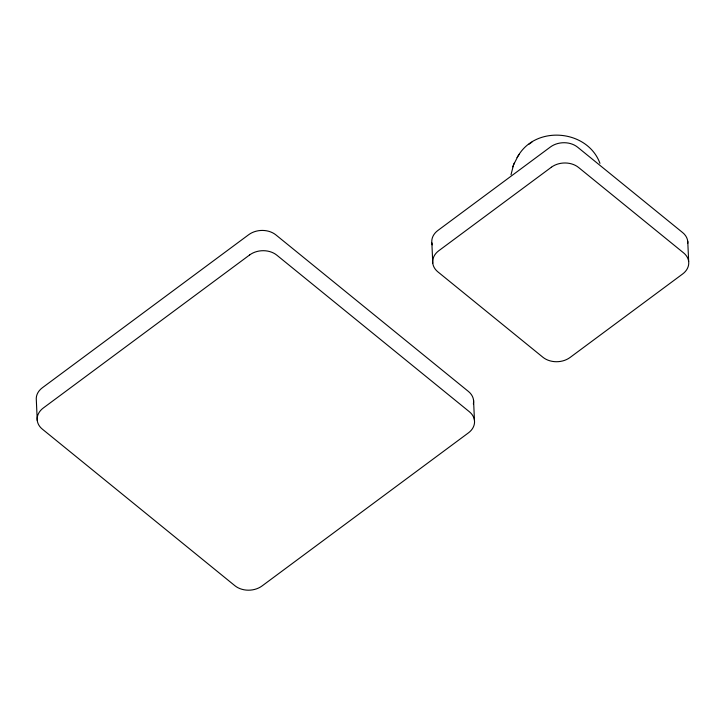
<?xml version="1.0" encoding="UTF-8"?>
<svg xmlns="http://www.w3.org/2000/svg" width="725" height="725" viewBox="0 0 725 725"><rect width="100%" height="100%" fill="white"/><g stroke="black" fill="none" stroke-linecap="round" stroke-linejoin="round"><path stroke-width="1.09" d="M510.998 174.77L513.454 165.182M513.635 164.702L517.949 156.156M512.829 166.841L514.243 163.08M518.312 155.612C536.572 124.845 587.748 129.838 599.965 163.361M517.061 157.533L519.182 154.289M529.06 144.157L530.057 143.468M530.945 142.843L531.869 142.2M687.753 241.262L688.668 261.526M473.552 400.146L474.467 420.409M431.855 242.92L432.771 263.184M37.247 420.473L36.332 400.218A19.249 14.917 -2.6 0 1 42.358 387.757L248.72 234.682A19.249 14.917 -2.6 0 1 275.926 234.927L468.468 391.491A19.249 14.917 -2.6 0 1 473.38 404.042M687.826 243.21A19.249 14.917 -2.6 0 0 682.669 232.607L577.644 147.211A19.249 14.917 -2.6 0 0 550.447 146.967L437.882 230.468A19.249 14.917 -2.6 0 0 432.263 244.842M249.645 254.946L43.273 408.021A19.249 14.917 -2.6 0 0 42.331 429.127L234.873 585.7A19.249 14.917 -2.6 0 0 262.078 585.936L468.441 432.861A19.249 14.917 -2.6 0 0 469.383 411.755L276.841 255.182A19.249 14.917 -2.6 0 0 249.645 254.946M551.362 167.23L438.797 250.723A19.249 14.917 -2.6 0 0 437.855 271.839L542.88 357.235A19.249 14.917 -2.6 0 0 570.077 357.47L682.642 273.978A19.249 14.917 -2.6 0 0 683.584 252.871L578.559 167.466A19.249 14.917 -2.6 0 0 551.362 167.23"/></g></svg>
